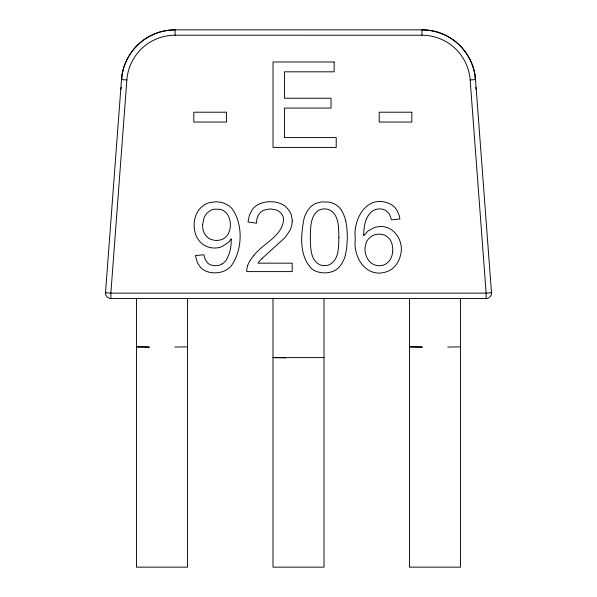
<?xml version="1.0" encoding="UTF-8"?>
<svg xmlns="http://www.w3.org/2000/svg" width="597" height="597" viewBox="0 0 597 597"><rect width="100%" height="100%" fill="white"/><g stroke="black" fill="none" stroke-linecap="round" stroke-linejoin="round"><path stroke-width="0.9" d="M486.137 298.5L486.137 293.127L470.152 79.961A48.335 48.335 0 0 0 421.93 35.23L175.07 35.223A48.335 48.335 0 0 0 126.862 79.968L110.863 293.127L110.863 298.5L486.137 298.5A5.373 5.373 0 0 0 491.495 292.724L475.511 79.565C474.249 60.215 461.563 42.223 443.795 34.499A44.454 31.253 0 0 0 434.594 31.365L428.362 30.231L421.93 29.85L175.07 29.85L168.638 30.231L162.406 31.372A44.462 31.253 0 0 0 153.198 34.507C135.429 42.215 122.751 60.222 121.49 79.565L105.505 292.724A5.373 5.373 0 0 0 110.863 298.5M253.628 255.688C262.971 243.188 283.679 235.86 283.545 218.315A10.582 10.582 0 0 0 282.023 214.599L280.933 213.196A13.089 13.089 0 0 0 280.06 212.316A12.298 12.298 0 0 0 276.374 209.98L270.374 208.898L264.068 210.099A12.246 12.246 0 0 0 261.247 211.808A12.485 12.485 0 0 0 260.262 212.696A12.03 12.03 0 0 0 258.262 215.353L256.986 218.584L256.426 223.203L248.016 221.942L249.389 215.211L252.158 209.793A17.82 17.82 0 0 1 254.785 206.913A18.731 18.731 0 0 1 257.971 204.652C265.396 200.808 274.807 200.696 282.321 204.368A18.522 18.522 0 0 1 286.366 207.286L289.441 211.01A17.47 17.47 0 0 1 291.373 215.248L292.105 219.009A21.753 21.753 0 0 1 292.194 221.017M262.255 258.277L284.329 238.248A48.185 48.185 0 0 0 285.791 236.569L290.03 230.218A21.507 21.507 0 0 0 290.694 228.696A21.007 21.007 0 0 0 292.217 221.017M470.152 79.961L475.511 79.565A5.373 4.007 -4.3 0 0 474.816 77.826M174.787 347.058L187.548 346.864M447.735 347.058L460.496 346.864M324.022 357.61L272.978 357.603L285.739 357.842M126.848 79.961L121.49 79.565A5.373 4.007 4.3 0 1 122.184 77.826M345.745 220.868L346.82 227.024L347.29 234.808A125.064 125.064 0 0 1 347.305 238.845L346.685 248.427L345.103 256.247A34.969 34.969 0 0 1 344.133 259.068L341.656 263.941L339.059 267.225A19.141 19.141 0 0 1 337.26 268.851A17.231 17.231 0 0 1 333.126 271.292C327.566 273.471 321.104 273.404 315.597 271.105A17.947 17.947 0 0 1 311.91 268.919C298.978 256.046 300.761 234.89 304.112 218.315A34.969 34.969 0 0 1 305.089 215.487L307.574 210.622L310.179 207.346A19.067 19.067 0 0 1 311.977 205.726A17.276 17.276 0 0 1 316.097 203.301L321.835 201.89L328.619 202.062A18.694 18.694 0 0 1 341.641 210.442M231.196 239.188L231.226 240.613A43.178 43.178 0 0 1 229.964 251.009A50.32 50.32 0 0 1 229.472 252.844L226.927 259.113A13.544 13.544 0 0 1 222.136 263.911M460.496 298.5L460.496 567.15L409.452 567.15L409.452 298.5M421.93 35.223L421.93 29.85A53.708 53.708 0 0 1 475.496 79.565M324.022 298.5L324.022 567.15L272.978 567.15L272.978 298.5M187.548 298.5L187.548 567.15L136.504 567.15L136.504 298.5M175.07 35.223L175.07 29.85A53.708 53.708 0 0 0 121.504 79.565M491.107 292.605A5.373 0.41 -4.3 0 1 491.495 292.724L486.137 293.127L110.863 293.127L105.505 292.724A5.373 0.41 4.3 0 1 105.893 292.605M476.137 89.177A5.373 0.41 -4.3 0 1 476.234 89.244A5.373 4.007 -4.3 0 0 475.54 87.513M120.863 89.177A5.373 0.41 4.3 0 0 120.766 89.244A5.373 4.007 4.3 0 1 121.46 87.513M231.181 238.912A18.843 18.843 0 0 1 228.166 242.591L221.965 246.613A18.626 18.626 0 0 1 218.412 247.68C211.816 248.971 204.644 246.777 200.099 241.77A20.395 20.395 0 0 1 196.48 236.509C191.891 226.159 193.831 212.054 203.652 205.375A19.783 19.783 0 0 1 209.323 202.652L215.883 201.749L220.778 202.264A21.626 21.626 0 0 1 225.345 203.808L228.211 205.405A21.41 21.41 0 0 1 232.024 208.584C243.516 224.33 242.516 251.016 230.83 266.426A21.246 21.246 0 0 1 226.711 269.695A20.94 20.94 0 0 1 221.994 271.822C216.748 273.351 210.92 273.269 205.861 271.09A17.104 17.104 0 0 1 200.368 267.143L197.48 262.889L195.413 255.606L203.831 254.762L205.331 259.725L207.763 263.113A9.776 9.776 0 0 0 211.077 265.053L214.651 265.695A13.716 13.716 0 0 0 222.166 263.971M262.277 258.3A28.969 28.969 0 0 0 258.016 263.165L292.194 263.18L292.194 271.598L246.748 271.598A15.873 15.873 0 0 1 247.71 265.583M247.636 265.553A32.38 32.38 0 0 1 253.688 255.74M345.738 220.875A44.074 44.074 0 0 0 343.917 215.226L343.081 213.353A29.193 29.193 0 0 0 341.529 210.51M338.902 237.3C338.492 246.516 339.35 258.897 330.163 264.314A11.201 11.201 0 0 1 326.798 265.508L322.387 265.508A11.231 11.231 0 0 1 319.022 264.314C310.425 259.411 310.724 248.031 310.306 239.419C310.746 229.867 309.47 217.495 317.843 210.845A11.015 11.015 0 0 1 320.94 209.383L323.022 208.98A13.888 13.888 0 0 1 325.268 208.92L327.492 209.256A11.328 11.328 0 0 1 330.208 210.308C339.357 215.733 338.477 228.106 338.902 237.3M363.745 234.502L363.73 235.785L368.118 230.882L374.677 227.457A20.097 20.097 0 0 1 379.408 226.606C394.401 225.211 404.52 241.957 400.468 255.412A26.104 26.104 0 0 1 399.012 259.844L396.811 263.911L394.005 267.262A19.455 19.455 0 0 1 391.804 269.083A20.052 20.052 0 0 1 386.722 271.695C366.454 278.799 352.767 257.292 355.312 239.084C352.64 219.495 366.692 193.921 389.296 203.54A17.47 17.47 0 0 1 393.639 206.331A17.417 17.417 0 0 1 396.975 210.263L399.132 215.174L399.915 219.002L391.498 219.838L389.475 214.233L386.423 210.95A10.992 10.992 0 0 0 382.729 209.256L380.334 208.913A13.037 13.037 0 0 0 372.289 211.144A15.768 15.768 0 0 0 370.931 212.375C365.11 218.099 363.872 226.703 363.745 234.502M202.584 224.644L202.816 228.711L203.816 232.226A13.589 13.589 0 0 0 206.04 235.793L208.077 237.725A12.701 12.701 0 0 0 211.659 239.666L215.121 240.397A17.313 17.313 0 0 0 217.368 240.442L220.815 239.875A12.328 12.328 0 0 0 224.412 238.128L226.479 236.322A12.835 12.835 0 0 0 228.166 234.054C231.158 228.427 231.099 221.188 228.173 215.547A13.664 13.664 0 0 0 226.957 213.756A14.5 14.5 0 0 0 225.494 212.196L223.89 210.935A11.91 11.91 0 0 0 220.286 209.323L213.995 209.189A12.559 12.559 0 0 0 210.107 210.711L207.801 212.45A16.373 16.373 0 0 0 206.734 213.532A15.35 15.35 0 0 0 204.196 217.398L202.584 224.644M392.699 251.389L392.028 255.501L390.595 259.001A13.686 13.686 0 0 1 388.916 261.367L386.334 263.658A11.761 11.761 0 0 1 382.759 265.284L380.088 265.687A13.612 13.612 0 0 1 372.088 263.628A13.5 13.5 0 0 1 368.222 259.807L366.886 257.494A19.559 19.559 0 0 1 364.983 249.643A20.649 20.649 0 0 1 365.051 247.464L366.282 242.382A13.447 13.447 0 0 1 368.588 238.8L371.237 236.472A13.104 13.104 0 0 1 375.55 234.546L378.319 234.166A17.022 17.022 0 0 1 380.543 234.211L383.961 234.934A12.119 12.119 0 0 1 387.46 236.875L387.983 237.307A13.321 13.321 0 0 1 389.423 238.807A12.955 12.955 0 0 1 390.625 240.531L392.035 243.882L392.744 248.688A27.014 27.014 0 0 1 392.699 251.389M334.148 61.976L273.038 61.976L273.038 147.422L336.223 147.422L336.223 137.586L284.433 137.586L284.433 108.064L331.044 108.064L331.044 98.229L284.433 98.229L284.433 71.812L334.148 71.812L334.148 61.976M226.435 112.206L193.809 112.206L193.809 122.049L226.435 122.049L226.435 112.206M411.833 112.206L379.207 112.206L379.207 122.049L411.833 122.049L411.833 112.206M422.213 347.058L409.452 346.864L422.213 347.058M149.265 347.058L136.504 346.864L149.265 347.058"/></g></svg>
